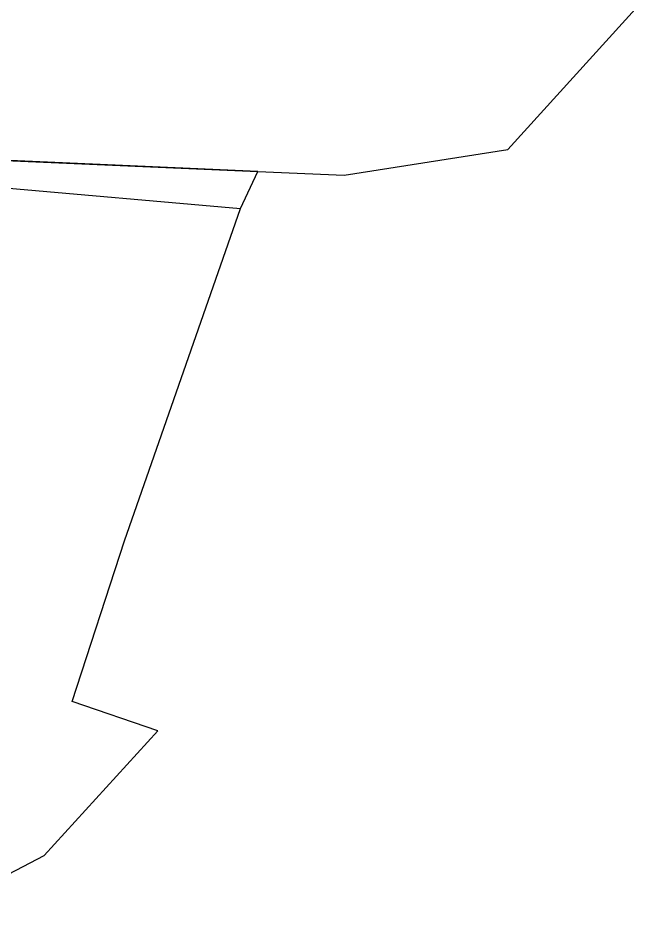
# Model space of a CAD drawing. Extents: x 551749 to 554607, y 1836022 to 1838800.
# Drawn here: x 554358.4 to 554460.3, y 1836021.6 to 1836168.6 of the extents above; entities that cross this region are included whole.
import ezdxf

# ---------------------------------------------------------------- set-up
doc = ezdxf.new("R2010")
doc.units = 0
doc.layers.add('Level 2', color=7, linetype='Continuous')

msp = doc.modelspace()

# ---------------------------------------------------------------- linework, layer by layer
at = {"layer": 'Level 2'}
for p, q in [((554343.43, 1836145.79), (554397.68, 1836143.43)), ((554394.83, 1836137.33), (554397.68, 1836143.43)), ((554342.02, 1836142), (554394.83, 1836137.33))]:
    msp.add_line(p, q, dxfattribs=at)
for points in [[(554397.68, 1836143.43), (554411.81, 1836142.81), (554438.62, 1836147.01), (554471.28, 1836183.05), (554513.17, 1836245.07), (554573.48, 1836205.68), (554607.33, 1836197.42)], [(554397.68, 1836143.43), (554397.68, 1836143.43), (554343.43, 1836145.79)], [(554301.82, 1836082.5), (554296.78, 1836070.54), (554301.92, 1836066.56), (554317.6, 1836049.34), (554330.93, 1836038), (554326.45, 1836027.17), (554331.44, 1836024.58), (554334.41, 1836021.55), (554344.02, 1836021.58), (554362.64, 1836031.29), (554381.28, 1836051.73), (554367.24, 1836056.54), (554375.83, 1836082.87), (554394.83, 1836137.33)]]:
    msp.add_lwpolyline(points, dxfattribs=at)

doc.saveas('drawing.dxf')
